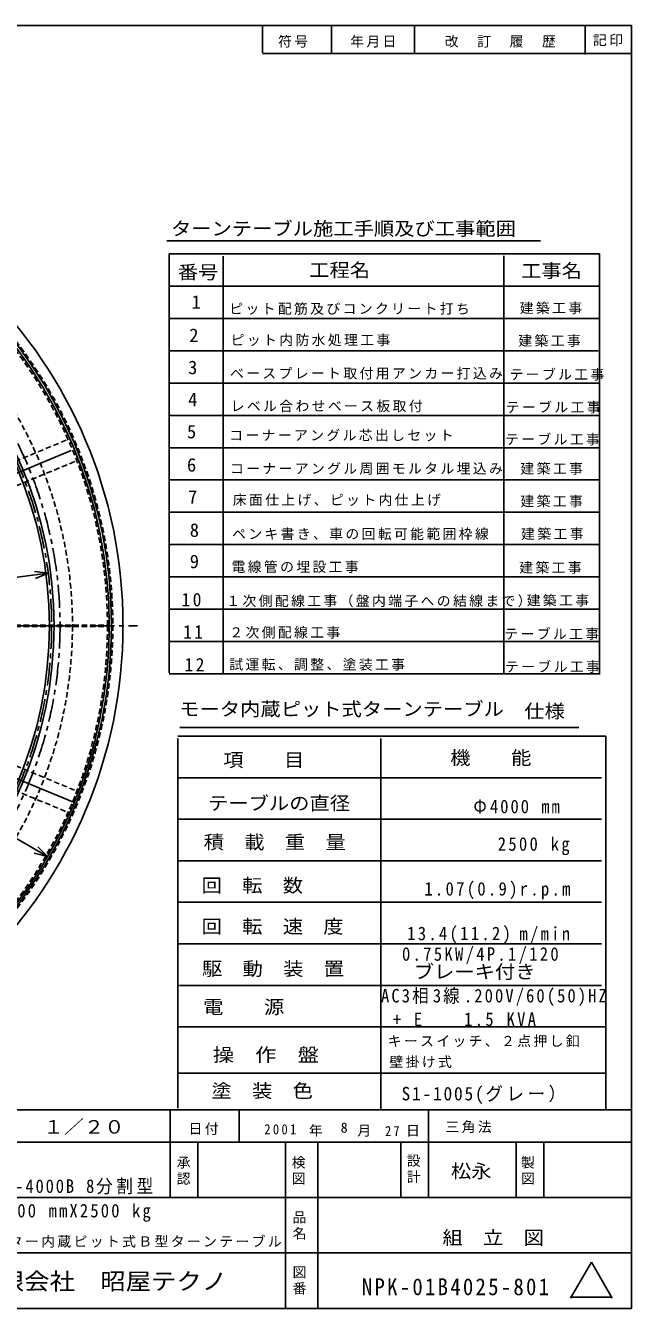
# Model space of a CAD drawing. Units: millimetres, scale not verified. Extents: x -3764 to 3982, y -2808 to 2868.
# Drawn here: x 1356 to 3982, y -2808 to 2752 of the extents above; entities that cross this region are included whole.
import ezdxf
from ezdxf.enums import TextEntityAlignment as Align

# ---------------------------------------------------------------- set-up
doc = ezdxf.new("R2010")
doc.units = ezdxf.units.MM
doc.header["$LTSCALE"] = 20
doc.linetypes.add('CHAIN1', pattern=[8, 5, -1, 1, -1])
doc.linetypes.add('DASHED1', pattern=[1.8, 1.2, -0.6])
doc.layers.add('0-0', color=7, linetype='Continuous')
doc.styles.add('@ＭＳ ゴシック', font='')
doc.styles.add('ＭＳ ゴシック', font='')
doc.styles.get('@ＭＳ ゴシック').set_extended_font_data('@MS Gothic')
doc.styles.get('ＭＳ ゴシック').set_extended_font_data('MS Gothic')

msp = doc.modelspace()

# ---------------------------------------------------------------- linework, layer by layer
at = {"layer": '0-0'}
for p, q in [((3982.5, 2751.88), (-3757.5, 2751.88)), ((2382.5, 2634.84), (2382.5, 2751.88)), ((2682.5, 2634.84), (2682.5, 2751.88)), ((3042.5, 2634.84), (3042.5, 2751.88)), ((3782.5, 2626.88), (3782.5, 2751.88)), ((3982.5, 2631.87), (2382.5, 2631.87)), ((1967.92, 1818.75), (3588.84, 1818.75)), ((1978.12, 1762.5), (3843.75, 1762.5)), ((1978.12, -53.82), (1978.12, 1762.5)), ((2212.5, 1753.12), (2212.5, -60.29)), ((3429.15, 1754.03), (3429.15, -57.05)), ((3843.75, 1762.5), (3843.75, -60.29)), ((1979.98, 1622.5), (3844.93, 1622.5)), ((1979.98, 1482.5), (3841.91, 1482.5)), ((1982.99, 1342.5), (3838.9, 1342.5)), ((1982.99, 1202.5), (3844.93, 1202.5)), ((-2013.3, 1150), (1450.8, -850)), ((1979.98, 1062.5), (3841.91, 1062.5)), ((-62.03, 240.86), (1553.67, 910.1)), ((1979.98, 922.5), (3841.91, 922.5)), ((1976.96, 782.5), (3841.91, 782.5)), ((1976.96, 642.5), (3844.93, 642.5)), ((1978.12, 502.5), (3843.75, 502.5)), ((-2016.28, -78.22), (1453.78, 378.62)), ((1453.78, 378.62), (1394.29, 386.45)), ((1453.78, 378.62), (1398.35, 355.66)), ((1978.12, 362.5), (3843.75, 362.5)), ((1978.12, 222.5), (3843.75, 222.5)), ((-62.73, 59.5), (1564.04, -614.33)), ((1978.12, 82.5), (3843.75, 82.5)), ((1978.12, -57.5), (3843.75, -57.5)), ((2015.62, -328.13), (3871.88, -328.13)), ((2025, -290.63), (3754.94, -290.63)), ((3871.88, -328.13), (3871.88, -1945.73)), ((2015.62, -337.5), (2015.62, -1940.57)), ((2896.88, -337.5), (2896.88, -1945.73)), ((2015.62, -508.12), (3853.12, -508.12)), ((2015.62, -688.13), (3853.12, -688.13)), ((1450.8, -850), (1408.37, -807.57)), ((1450.8, -850), (1392.85, -834.47)), ((2015.62, -868.12), (3853.12, -868.12)), ((2015.62, -1048.12), (3853.12, -1048.12)), ((2015.62, -1228.12), (3853.12, -1228.12)), ((2015.62, -1408.12), (2020.81, -1408.12)), ((2023.41, -1408.12), (3853.12, -1408.12)), ((2015.62, -1588.13), (3871.88, -1588.13)), ((2015.62, -1788.13), (3871.88, -1788.13)), ((2282.5, -2085.66), (2282.5, -1945.44)), ((982.81, -1948.12), (3982.5, -1948.12)), ((1982.5, -2330.68), (1982.5, -1948.1)), ((2102.5, -1948.91), (2102.5, -1948.1)), ((3102.5, -2330.68), (3102.5, -1949.08)), ((3102.5, -2085.66), (3102.5, -1956.36)), ((983.55, -2088.13), (3982.5, -2088.13)), ((2102.5, -2330.68), (2102.5, -2089.29)), ((2482.5, -2808.13), (2482.5, -2090.62)), ((2622.5, -2808.13), (2622.5, -2090.62)), ((2802.5, -2085.66), (2802.5, -2085.2)), ((2982.5, -2330.68), (2982.5, -2091.19)), ((3482.5, -2330.68), (3482.5, -2091.19)), ((3602.5, -2330.68), (3602.5, -2091.19)), ((982.4, -2328.13), (3982.5, -2328.13)), ((982.4, -2568.13), (3982.5, -2568.13)), ((3809.29, -2608.04), (3719.29, -2763.93)), ((3809.29, -2608.04), (3899.29, -2763.93)), ((3717.65, -2759.12), (3897.65, -2759.12))]:
    msp.add_line(p, q, dxfattribs=at)
at = {"layer": '0-0', "linetype": 'DASHED1'}
for p, q in [((-20.55, 312.15), (1534.53, 956.29)), ((16.68, 219.34), (1572.8, 863.9)), ((518.86, 147), (1710.92, 147)), ((519.19, 153), (1711.19, 153)), ((16.16, 80.94), (1583.17, -568.14)), ((-23.49, -10.88), (1544.91, -660.53))]:
    msp.add_line(p, q, dxfattribs=at)
at = {"layer": '0-0', "linetype": 'CHAIN1'}
msp.add_line((-3478.12, 150), (1841.5, 150), dxfattribs=at)
at = {"layer": '0-0'}
msp.add_lwpolyline([(-3757.5, -2808.13), (3982.5, -2808.13), (3982.5, 2751.88)], dxfattribs=at)
for centre, radius in [((-281.91, 152.21), 2060), ((-281.91, 152.21), 2010), ((-281.25, 150), 2000), ((-280.65, 150.8), 1760), ((-281.25, 150.2), 1740)]:
    msp.add_circle(centre, radius, dxfattribs=at)
at = {"layer": '0-0', "linetype": 'DASHED1'}
for centre, radius in [((-281.91, 152.21), 2016), ((-281.34, 149.65), 1992), ((-281.05, 150.31), 1840)]:
    msp.add_circle(centre, radius, dxfattribs=at)
at = {"layer": '0-0', "linetype": 'CHAIN1'}
for centre, radius in [((-279.87, 151.52), 1785), ((-281.25, 150.2), 1750)]:
    msp.add_circle(centre, radius, dxfattribs=at)

# ---------------------------------------------------------------- texts
at = {"layer": '0-0', "style": 'ＭＳ ゴシック'}
for s, height, width, p in [('ターンテーブル施工手順及び工事範囲', 58.65, 1.1, (1986.03, 1825.19)), ('工程名', 58.65, 1.1, (2585.56, 1645.56)), ('工事名', 58.65, 1.1, (3504.48, 1642.55)), ('番号', 58.65, 1.1, (2015.85, 1636.31)), ('モータ内蔵ピット式ターンテーブル', 58.65, 1.1, (2021.88, -257.33)), ('仕様', 58.65, 1.1, (3518.01, -266.52)), ('機\u3000\u3000能', 58.65, 1.1, (3196.88, -468.75)), ('項\u3000\u3000目', 58.65, 1.1, (2212.5, -478.13)), ('テーブルの直径', 58.65, 1.1, (2146.88, -665.63)), ('積\u3000載\u3000重\u3000量', 58.65, 1.1, (2128.13, -834.38)), ('回\u3000転\u3000数', 58.65, 1.1, (2118.75, -1021.87)), ('回\u3000転\u3000速\u3000度\u3000', 58.65, 1.1, (2118.75, -1200)), ('駆\u3000動\u3000装\u3000置', 58.65, 1.1, (2120.74, -1383.03)), ('ブレーキ付き', 58.65, 1.1, (3038.96, -1395.81)), ('電\u3000\u3000源', 58.65, 1.1, (2125.33, -1548.69)), (' 操\u3000作\u3000盤', 58.65, 1.15, (2121.69, -1756.17)), ('塗\u3000装\u3000色', 58.65, 1.1, (2161.61, -1912.14)), ('１／２０', 58.65, 1.1, (1432.79, -2068.4)), ('松永', 58.65, 1.1, (3200.22, -2260.21)), ('組\u3000立\u3000図', 58.65, 1.1, (3163.61, -2548.61)), ('有限会社\u3000昭屋テクノ', 73.31, 1.1, (1129.77, -2749.39))]:
    msp.add_text(s, height=height, dxfattribs=dict(at, width=width)).set_placement(p, align=Align.BOTTOM_LEFT)
for s, height, p in [('1', 58.65, (2075.5, 1507.08)), ('2', 58.65, (2065.56, 1362.94)), ('3', 58.65, (2060.59, 1223.77)), ('4', 58.65, (2060.59, 1084.59)), ('5', 58.65, (2055.62, 945.42)), ('6', 58.65, (2055.62, 801.28)), ('7', 58.65, (2060.59, 662.11)), ('8', 58.65, (2067.75, 518.26)), ('9', 58.65, (2067.75, 382.51)), ('8', 43.99, (2722.24, -2060.09))]:
    msp.add_text(s, height=height, dxfattribs=at).set_placement(p, align=Align.BOTTOM_LEFT)
at = {"layer": '0-0', "attachment_point": 7, "style": 'ＭＳ ゴシック'}
for s, insert, char_height in [('\\T1.17;符号', (2450.75, 2656.75), 43.99), ('\\T1.17;年月日', (2763.57, 2656.75), 43.99), ('\\T1.17;改\u3000訂\u3000履\u3000歴', (3173.77, 2656.75), 43.99), ('\\T1.17;記印', (3816, 2662.96), 43.99), ('\\T1.17;ピット配筋及びコンクリート打ち', (2239.08, 1497.94), 43.99), ('\\T1.17;建築工事', (3498.45, 1500.95), 43.99), ('\\T1.17;ピット内防水処理工事', (2245.11, 1362.36), 43.99), ('\\T1.17;建築工事', (3492.42, 1359.34), 43.99), ('\\T1.17;ベースプレート取付用アンカー打込み', (2242.09, 1217.74), 43.99), ('\\T1.17;テーブル工事', (3454.32, 1213.16), 43.99), ('\\T1.17;レベル合わせベース板取付', (2245.11, 1076.14), 43.99), ('\\T1.17;テーブル工事', (3438.15, 1070.95), 43.99), ('\\T1.17;コーナーアングル芯出しセット', (2239.08, 949.6), 43.99), ('\\T1.17;テーブル工事', (3434.92, 931.97), 43.99), ('\\T1.17;コーナーアングル周囲モルタル埋込み', (2242.09, 804.98), 43.99), ('\\T1.17;建築工事', (3501.46, 804.98), 43.99), ('\\T1.17;床面仕上げ、ピット内仕上げ', (2254.14, 669.4), 43.99), ('\\T1.17;建築工事', (3501.46, 663.38), 43.99), ('\\T1.17;ペンキ書き、車の回転可能範囲枠線', (2251.13, 521.77), 43.99), ('\\T1.17;建築工事', (3504.48, 521.77), 43.99), ('\\T1.17;電線管の埋設工事', (2248.75, 379.28), 43.99), ('\\T1.17;建築工事', (3496.33, 376.05), 43.99), ('\\T1.27;\\W0.95;10', (2032.2, 233.83), 58.65), ('\\T1.17;１次側配線工事（盤内端子への結線まで）', (2226.12, 230.6), 43.99), ('\\T1.17;建築工事', (3528.65, 233.83), 43.99), ('\\T1.27;\\W0.95;11', (2038.66, 94.85), 58.65), ('\\T1.17;２次側配線工事', (2239.05, 94.85), 43.99), ('\\T1.17;テーブル工事', (3431.69, 88.39), 43.99), ('\\T1.27;\\W0.95;12', (2045.12, -47.36), 58.65), ('\\T1.17;試運転、調整、塗装工事', (2239.05, -44.13), 43.99), ('\\T1.17;テーブル工事', (3434.92, -53.82), 43.99), ('\\T1.24;\\W0.9;Φ4000\\~mm', (3297.75, -663.93), 58.65), ('\\T1.28;\\W0.9;2500\\~kg', (3403.13, -843.75), 58.65), ('\\T1.28;\\W0.9;1.07(0.9)r.p.m', (3084.9, -1035.67), 58.65), ('\\T1.28;\\W0.9;13.4(11.2)', (3010.42, -1227.83), 58.65), ('\\T1.28;\\W0.9;m/min', (3497, -1227.77), 58.65), ('\\T1.28;\\W0.9;0.75KW/4P.1/120', (2988, -1315.73), 58.65), ('\\T1.25;\\W0.9;AC3相3線.200V/60(50)HZ', (2897, -1497.73), 58.65), ('\\T1.27;\\W0.9;+\\~E', (2947.96, -1585.09), 58.65), ('\\T1.28;\\W0.9;1.5\\~KVA', (3257.35, -1585.09), 58.65), ('\\T1.17;キースイッチ、２点押し釦', (2926.12, -1676.09), 43.99), ('\\T1.17;壁掛け式', (2933.4, -1767.09), 43.99), ('\\T1.2;\\W0.95;S1-1005(グレー）', (2985.96, -1922.48), 58.65), ('\\T1.17;日付', (2062.53, -2056.41), 43.99), ('\\T1.17;三角法', (3176.13, -2048.73), 43.99), ('\\T1.38;\\W0.9;2001', (2391.05, -2054.64), 43.99), ('\\T1.17;\u3000\u3000\u3000年\u3000\u3000月\u3000\u3000日', (2373.57, -2064.09), 43.99), ('\\T1.36;\\W0.9;27', (2914.25, -2061.64), 43.99), ('\\T1.22;\\W0.9;NPK-4000B\\~8分割型', (1179.79, -2314.46), 58.65), ('\\T1.26;\\W0.9;Φ4000\\~mmX2500\\~kg', (1156.64, -2433.23), 58.65), ('\\T1.17;モーター内蔵ピット式Ｂ型ターンテーブル', (1142.6, -2545.15), 43.99), ('\\T1.22;\\W0.9;NPK-01B4025-801', (2813.95, -2752.42), 73.31)]:
    msp.add_mtext(s, dxfattribs=dict(at, insert=insert, char_height=char_height))
at = {"layer": '0-0', "char_height": 43.99, "attachment_point": 7, "rotation": 270, "style": '@ＭＳ ゴシック'}
for s, insert in [('\\T1.17;承認', (2012.61, -2144.73)), ('\\T1.17;検図', (2511.81, -2144.73)), ('\\T1.17;設計', (3011.01, -2137.05)), ('\\T1.17;製図', (3506.37, -2144.73)), ('\\T1.17;品名', (2515.65, -2382.81)), ('\\T1.17;図番', (2515.65, -2620.89))]:
    msp.add_mtext(s, dxfattribs=dict(at, insert=insert))

doc.saveas('drawing.dxf')
